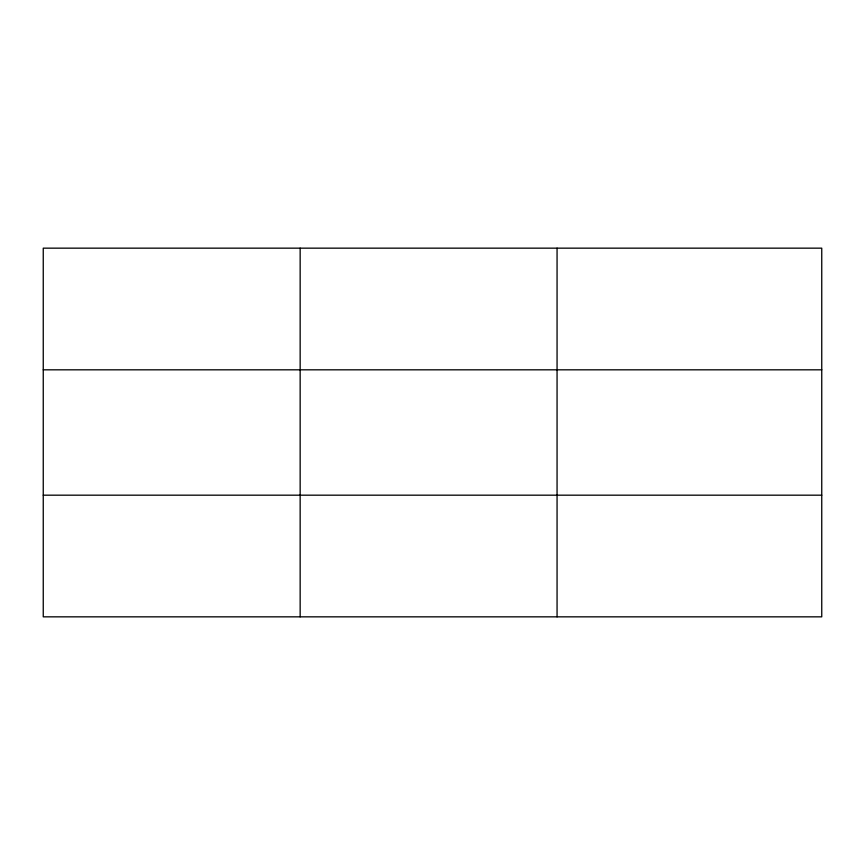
<?xml version="1.0" encoding="UTF-8"?>
<svg xmlns="http://www.w3.org/2000/svg" width="865" height="865" viewBox="0 0 865 865"><rect width="100%" height="100%" fill="white"/><g stroke="black" fill="none" stroke-linecap="round" stroke-linejoin="round"><path stroke-width="1.3" d="M300.155 616.842L300.155 248.158M557.06 616.842L557.06 248.158M821.75 369.82L821.75 248.158L43.25 248.158L43.25 616.842L821.75 616.842L821.75 369.82L43.25 369.82M43.25 495.18L821.75 495.18"/></g></svg>
